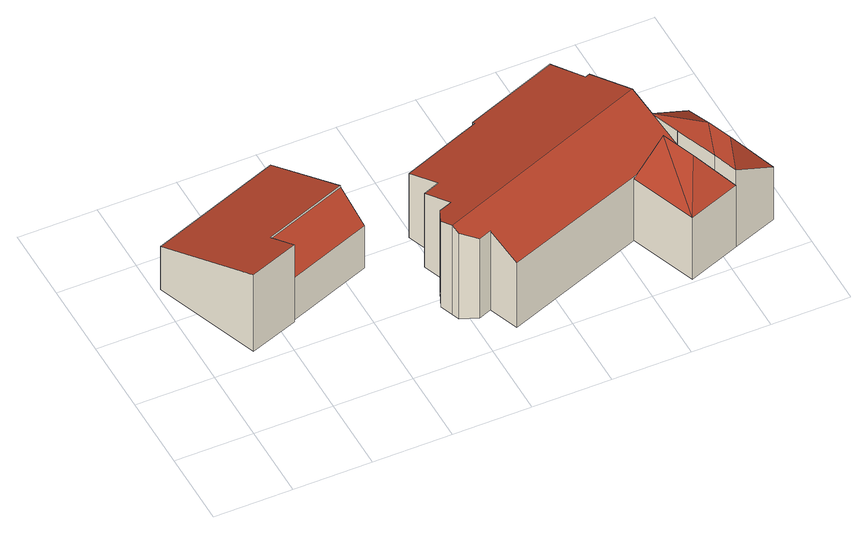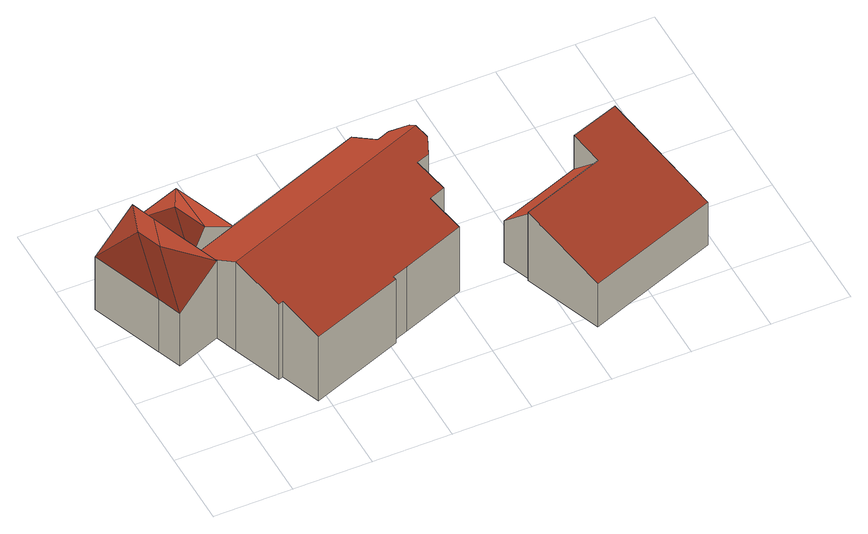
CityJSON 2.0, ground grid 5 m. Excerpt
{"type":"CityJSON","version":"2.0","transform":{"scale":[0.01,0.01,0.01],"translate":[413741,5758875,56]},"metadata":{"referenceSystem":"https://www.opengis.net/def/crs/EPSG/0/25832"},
"CityObjects":{
"building1":{"type":"Building","attributes":{"Gemeindeschluessel":"05570044","Geometrietyp2DReferenz":"3000","function":"31001_2460","roofType":"2100","measuredHeight":6.09},"geometry":[{"type":"Solid","lod":"2","boundaries":[[[[0,1,2,3]],[[4,5,1,0]],[[6,7,5,4]],[[8,9,7,6]],[[10,11,9,8]],[[3,2,11,10]],[[8,6,4,0,3,10]],[[1,5,7,9,11,2]]]],"semantics":{"surfaces":[{"type":"WallSurface"},{"type":"RoofSurface"},{"type":"GroundSurface"}],"values":[[0,0,0,0,0,0,1,2]]}}]},
"building2":{"type":"Building","attributes":{"Gemeindeschluessel":"05570044","Geometrietyp2DReferenz":"3000","function":"51009_1610","roofType":"2100","measuredHeight":5.13},"geometry":[{"type":"Solid","lod":"2","boundaries":[[[[12,13,14,15]],[[16,17,13,12]],[[18,19,17,16]],[[15,14,19,18]],[[16,12,15,18]],[[13,17,19,14]]]],"semantics":{"surfaces":[{"type":"WallSurface"},{"type":"RoofSurface"},{"type":"GroundSurface"}],"values":[[0,0,0,0,1,2]]}}]},
"building3":{"type":"Building","attributes":{"Gemeindeschluessel":"05570044","Geometrietyp2DReferenz":"3000","function":"31001_1000"},"address":[{"country":"Germany","locality":"Telgte","thoroughfareNumber":"55","thoroughfareName":"Wöste"}],"children":["building3-1","building3-2","building3-3"]},
"building3-1":{"type":"BuildingPart","attributes":{"roofType":"5000","measuredHeight":6.58},"parents":["building3"],"geometry":[{"type":"Solid","lod":"2","boundaries":[[[[20,21,22,23]],[[24,25,21,20]],[[23,26,20]],[[27,28,29,30,26]],[[26,23,31,27]],[[20,26,30]],[[30,32,24,20]],[[33,22,21,25,34,35]],[[33,31,23,22]],[[35,27,31,33]],[[34,36,27,35]],[[25,24,36,34]],[[29,32,30]],[[27,36,28]],[[29,28,36,24,32]]]],"semantics":{"surfaces":[{"type":"WallSurface"},{"type":"RoofSurface"},{"type":"GroundSurface"},{"type":"ClosureSurface"}],"values":[[0,0,1,1,1,1,1,2,3,3,0,3,0,0,3]]}}]},
"building3-2":{"type":"BuildingPart","attributes":{"roofType":"3200","measuredHeight":6.34},"parents":["building3"],"geometry":[{"type":"Solid","lod":"2","boundaries":[[[[37,38,39,40]],[[41,42,38,37]],[[43,44,42,41]],[[45,23,22,44,43]],[[46,47,34,35,27,48]],[[43,49,45]],[[40,50,37]],[[37,50,49,41]],[[41,49,43]],[[45,49,50,51]],[[52,46,48,51,50,40]],[[38,42,44,22,33,35,34,39]],[[23,45,51,31]],[[22,23,31,33]],[[31,51,48,27]],[[31,27,35,33]],[[47,46,52]],[[34,47,52,40,39]]]],"semantics":{"surfaces":[{"type":"WallSurface"},{"type":"RoofSurface"},{"type":"GroundSurface"},{"type":"ClosureSurface"}],"values":[[0,0,0,0,0,1,1,1,1,1,1,2,0,3,0,3,0,3]]}}]},
"building3-3":{"type":"BuildingPart","attributes":{"roofType":"3100","measuredHeight":7.04},"parents":["building3"],"geometry":[{"type":"Solid","lod":"2","boundaries":[[[[53,54,25,24,55]],[[56,57,54,53]],[[58,59,57,56]],[[60,61,59,58]],[[62,63,61,60]],[[64,65,63,62]],[[66,67,65,64]],[[68,69,67,66]],[[70,71,69,68]],[[72,73,71,70]],[[74,75,73,72]],[[76,77,75,74]],[[78,79,77,76]],[[80,81,79,78]],[[82,83,81,80]],[[84,85,83,82]],[[86,87,85,84]],[[88,89,87,86]],[[90,40,39,89,88]],[[86,84,82,80,78,76,74,72,70,68,66,64,62,88]],[[60,58,56,53,55,32,29,47,52,90,88,62]],[[54,57,59,61,63,65,67,69,71,73,75,77,79,81,83,85,87,89,39,34,25]],[[40,90,52]],[[28,36,34,39,40,52,47]],[[32,55,24]],[[47,29,28]],[[34,36,24,25]],[[36,28,29,32,24]]]],"semantics":{"surfaces":[{"type":"WallSurface"},{"type":"RoofSurface"},{"type":"GroundSurface"},{"type":"ClosureSurface"}],"values":[[0,0,0,0,0,0,0,0,0,0,0,0,0,0,0,0,0,0,0,1,1,2,0,3,0,0,3,3]]}}]}
},
"vertices":[
[884,1585,417],[884,1585,79],[37,1270,79],[37,1270,417],[1074,1079,619],[1074,1079,79],[537,880,618],[537,880,79],[601,704,688],[601,704,79],[289,591,687],[289,591,79],
[537,880,608],[537,880,95],[601,704,95],[601,704,426],[1074,1079,608],[1074,1079,95],[1139,904,426],[1139,904,95],
[2752,2,586],[2752,2,101],[3088,126,101],[3088,126,586],[2593,427,586],[2593,427,101],[2902,291,759],[2929,552,586],[2928,552,588],[2919,548,603],[2820,511,759],[3030,281,586],[2618,436,605],[3030,281,101],[2928,552,101],[2929,552,101],[2928,552,586],
[3145,850,514],[3145,850,101],[2859,741,101],[2859,741,712],[3201,697,515],[3201,697,101],[3374,231,515],[3374,231,101],[3088,126,712],[2928,552,712],[2928,552,603],[2929,552,712],[3165,356,735],[3106,515,735],[3030,281,712],[2863,730,712],
[1697,91,611],[1697,91,101],[2593,427,605],[1624,281,729],[1624,281,101],[1542,250,729],[1542,250,101],[1434,297,776],[1434,297,101],[1416,343,805],[1416,343,101],[1384,427,776],[1384,427,101],[1431,535,749],[1431,535,101],[1514,566,749],[1514,566,101],[1441,755,683],[1441,755,101],[1547,796,683],[1547,796,101],[1468,1005,610],[1468,1005,101],[1874,1162,610],[1874,1162,101],[1977,1201,610],[1977,1201,101],[1971,1220,604],[1971,1220,101],[2568,1444,606],[2568,1444,101],[2663,1183,696],[2663,1183,101],[2691,1194,696],[2691,1194,101],[2807,881,805],[2807,881,101],[2859,741,719]
]}
